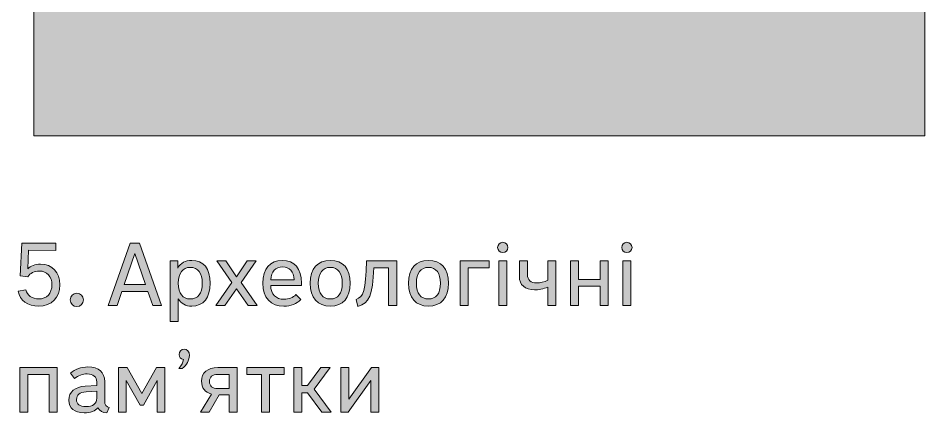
# Model space of a CAD drawing. Header units: millimetres. Extents: x -1334 to 1514, y -1037 to 10.
# Drawn here: x -748.1 to -646.3, y -121 to -76.8 of the extents above; entities that cross this region are included whole.
import ezdxf

# ---------------------------------------------------------------- set-up
doc = ezdxf.new("R2010")
doc.units = ezdxf.units.MM
doc.header["$MEASUREMENT"] = 0
doc.layers.add('bg', color=7, linetype='Continuous', lineweight=0)
doc.layers.add('icons', color=7, linetype='Continuous', lineweight=0)

# ---------------------------------------------------------------- blocks, each defined once
blk = doc.blocks.new('Block_38')
at = {"layer": 'icons', "true_color": 0x231f20, "transparency": 33554687}
h = blk.add_hatch(color=250, dxfattribs=at)
h.dxf.hatch_style = 2
edge = h.paths.add_edge_path()
edge.add_spline(control_points=[(-747.81, -105.69), (-747.81, -105.69), (-747.64, -102.03), (-747.64, -102.03), (-747.64, -102.03), (-743.81, -102.03), (-743.81, -102.03), (-743.81, -102.03), (-743.81, -102.83), (-743.81, -102.83), (-743.81, -102.83), (-746.89, -102.82), (-746.89, -102.82), (-746.89, -102.82), (-746.97, -104.89), (-746.97, -104.89), (-746.7, -104.58), (-746.13, -104.38), (-745.53, -104.38), (-744.21, -104.38), (-743.37, -105.29), (-743.37, -106.68), (-743.37, -108.13), (-744.3, -109.09), (-745.76, -109.09), (-746.96, -109.09), (-747.86, -108.44), (-748.05, -107.42), (-748.05, -107.42), (-747.19, -107.26), (-747.19, -107.26), (-747.06, -107.88), (-746.46, -108.28), (-745.74, -108.28), (-744.83, -108.28), (-744.26, -107.65), (-744.26, -106.69), (-744.26, -105.75), (-744.82, -105.15), (-745.68, -105.15), (-746.23, -105.15), (-746.73, -105.39), (-746.96, -105.78), (-746.96, -105.78), (-747.81, -105.69), (-747.81, -105.69)], knot_values=[0, 0, 0, 0, 1, 1, 1, 2, 2, 2, 3, 3, 3, 4, 4, 4, 5, 5, 5, 6, 6, 6, 7, 7, 7, 8, 8, 8, 9, 9, 9, 10, 10, 10, 11, 11, 11, 12, 12, 12, 13, 13, 13, 14, 14, 14, 15, 15, 15, 15], degree=3, periodic=0)
h = blk.add_hatch(color=250, dxfattribs=at)
h.dxf.hatch_style = 2
edge = h.paths.add_edge_path()
edge.add_spline(control_points=[(-733.77, -106.65), (-733.77, -106.65), (-734.96, -103.18), (-734.96, -103.18), (-734.96, -103.18), (-736.14, -106.65), (-736.14, -106.65), (-736.14, -106.65), (-733.77, -106.65), (-733.77, -106.65)], knot_values=[0, 0, 0, 0, 1, 1, 1, 2, 2, 2, 3, 3, 3, 3], degree=3, periodic=0)
edge = h.paths.add_edge_path()
edge.add_spline(control_points=[(-733.49, -107.44), (-733.49, -107.44), (-736.42, -107.44), (-736.42, -107.44), (-736.42, -107.44), (-736.95, -109.01), (-736.95, -109.01), (-736.95, -109.01), (-737.96, -109.01), (-737.96, -109.01), (-737.96, -109.01), (-735.48, -102.03), (-735.48, -102.03), (-735.48, -102.03), (-734.43, -102.03), (-734.43, -102.03), (-734.43, -102.03), (-731.96, -109.01), (-731.96, -109.01), (-731.96, -109.01), (-732.95, -109.01), (-732.95, -109.01), (-732.95, -109.01), (-733.49, -107.44), (-733.49, -107.44)], knot_values=[0, 0, 0, 0, 1, 1, 1, 2, 2, 2, 3, 3, 3, 4, 4, 4, 5, 5, 5, 6, 6, 6, 7, 7, 7, 8, 8, 8, 8], degree=3, periodic=0)
h = blk.add_hatch(color=250, dxfattribs=at)
h.dxf.hatch_style = 2
edge = h.paths.add_edge_path()
edge.add_spline(control_points=[(-693.21, -109.01), (-693.21, -109.01), (-694.11, -109.01), (-694.11, -109.01), (-694.11, -109.01), (-694.11, -104.02), (-694.11, -104.02), (-694.11, -104.02), (-693.21, -104.02), (-693.21, -104.02), (-693.21, -104.02), (-693.21, -109.01), (-693.21, -109.01)], knot_values=[0, 0, 0, 0, 1, 1, 1, 2, 2, 2, 3, 3, 3, 4, 4, 4, 4], degree=3, periodic=0)
edge = h.paths.add_edge_path()
edge.add_spline(control_points=[(-693.66, -101.93), (-693.33, -101.93), (-693.09, -102.17), (-693.09, -102.5), (-693.09, -102.83), (-693.33, -103.08), (-693.66, -103.08), (-693.99, -103.08), (-694.24, -102.83), (-694.24, -102.5), (-694.24, -102.17), (-693.99, -101.93), (-693.66, -101.93)], knot_values=[0, 0, 0, 0, 1, 1, 1, 2, 2, 2, 3, 3, 3, 4, 4, 4, 4], degree=3, periodic=0)
h = blk.add_hatch(color=250, dxfattribs=at)
h.dxf.hatch_style = 2
edge = h.paths.add_edge_path()
edge.add_spline(control_points=[(-679.28, -109.01), (-679.28, -109.01), (-680.18, -109.01), (-680.18, -109.01), (-680.18, -109.01), (-680.18, -104.02), (-680.18, -104.02), (-680.18, -104.02), (-679.28, -104.02), (-679.28, -104.02), (-679.28, -104.02), (-679.28, -109.01), (-679.28, -109.01)], knot_values=[0, 0, 0, 0, 1, 1, 1, 2, 2, 2, 3, 3, 3, 4, 4, 4, 4], degree=3, periodic=0)
edge = h.paths.add_edge_path()
edge.add_spline(control_points=[(-679.73, -101.93), (-679.4, -101.93), (-679.16, -102.17), (-679.16, -102.5), (-679.16, -102.83), (-679.4, -103.08), (-679.73, -103.08), (-680.06, -103.08), (-680.31, -102.83), (-680.31, -102.5), (-680.31, -102.17), (-680.06, -101.93), (-679.73, -101.93)], knot_values=[0, 0, 0, 0, 1, 1, 1, 2, 2, 2, 3, 3, 3, 4, 4, 4, 4], degree=3, periodic=0)
h = blk.add_hatch(color=250, dxfattribs=at)
h.dxf.hatch_style = 2
edge = h.paths.add_edge_path()
edge.add_spline(control_points=[(-728.74, -104.74), (-729.61, -104.74), (-730.08, -105.36), (-730.08, -106.52), (-730.08, -107.66), (-729.61, -108.28), (-728.74, -108.28), (-727.87, -108.28), (-727.39, -107.66), (-727.39, -106.52), (-727.39, -105.37), (-727.87, -104.74), (-728.74, -104.74)], knot_values=[0, 0, 0, 0, 1, 1, 1, 2, 2, 2, 3, 3, 3, 4, 4, 4, 4], degree=3, periodic=0)
edge = h.paths.add_edge_path()
edge.add_spline(control_points=[(-728.56, -103.95), (-727.25, -103.95), (-726.5, -104.88), (-726.5, -106.52), (-726.5, -108.15), (-727.24, -109.09), (-728.56, -109.09), (-729.26, -109.09), (-729.78, -108.8), (-730.08, -108.26), (-730.08, -108.26), (-730.08, -110.8), (-730.08, -110.8), (-730.08, -110.8), (-730.98, -110.8), (-730.98, -110.8), (-730.98, -110.8), (-730.98, -104.02), (-730.98, -104.02), (-730.98, -104.02), (-730.13, -104.02), (-730.13, -104.02), (-730.13, -104.02), (-730.13, -104.82), (-730.13, -104.82), (-729.83, -104.25), (-729.29, -103.95), (-728.56, -103.95)], knot_values=[0, 0, 0, 0, 1, 1, 1, 2, 2, 2, 3, 3, 3, 4, 4, 4, 5, 5, 5, 6, 6, 6, 7, 7, 7, 8, 8, 8, 9, 9, 9, 9], degree=3, periodic=0)
h = blk.add_hatch(color=250, dxfattribs=at)
h.dxf.hatch_style = 2
edge = h.paths.add_edge_path()
edge.add_spline(control_points=[(-724.85, -109.01), (-724.85, -109.01), (-725.87, -109.01), (-725.87, -109.01), (-725.87, -109.01), (-724.07, -106.45), (-724.07, -106.45), (-724.07, -106.45), (-725.77, -104.02), (-725.77, -104.02), (-725.77, -104.02), (-724.74, -104.02), (-724.74, -104.02), (-724.74, -104.02), (-723.55, -105.79), (-723.55, -105.79), (-723.55, -105.79), (-722.35, -104.02), (-722.35, -104.02), (-722.35, -104.02), (-721.33, -104.02), (-721.33, -104.02), (-721.33, -104.02), (-723.02, -106.45), (-723.02, -106.45), (-723.02, -106.45), (-721.22, -109.01), (-721.22, -109.01), (-721.22, -109.01), (-722.24, -109.01), (-722.24, -109.01), (-722.24, -109.01), (-723.55, -107.13), (-723.55, -107.13), (-723.55, -107.13), (-724.85, -109.01), (-724.85, -109.01)], knot_values=[0, 0, 0, 0, 1, 1, 1, 2, 2, 2, 3, 3, 3, 4, 4, 4, 5, 5, 5, 6, 6, 6, 7, 7, 7, 8, 8, 8, 9, 9, 9, 10, 10, 10, 11, 11, 11, 12, 12, 12, 12], degree=3, periodic=0)
h = blk.add_hatch(color=250, dxfattribs=at)
h.dxf.hatch_style = 2
edge = h.paths.add_edge_path()
edge.add_spline(control_points=[(-719.71, -106.13), (-719.71, -106.13), (-717.09, -106.13), (-717.09, -106.13), (-717.13, -105.21), (-717.6, -104.69), (-718.38, -104.69), (-719.16, -104.69), (-719.65, -105.21), (-719.71, -106.13)], knot_values=[0, 0, 0, 0, 1, 1, 1, 2, 2, 2, 3, 3, 3, 3], degree=3, periodic=0)
edge = h.paths.add_edge_path()
edge.add_spline(control_points=[(-720.6, -106.5), (-720.6, -104.9), (-719.78, -103.95), (-718.41, -103.95), (-717.03, -103.95), (-716.26, -104.87), (-716.26, -106.49), (-716.26, -106.49), (-716.26, -106.77), (-716.26, -106.77), (-716.26, -106.77), (-719.71, -106.77), (-719.71, -106.77), (-719.69, -107.76), (-719.12, -108.31), (-718.19, -108.31), (-717.68, -108.31), (-717.22, -108.14), (-716.87, -107.79), (-716.87, -107.79), (-716.34, -108.35), (-716.34, -108.35), (-716.83, -108.82), (-717.42, -109.09), (-718.22, -109.09), (-719.72, -109.09), (-720.6, -108.16), (-720.6, -106.5)], knot_values=[0, 0, 0, 0, 1, 1, 1, 2, 2, 2, 3, 3, 3, 4, 4, 4, 5, 5, 5, 6, 6, 6, 7, 7, 7, 8, 8, 8, 9, 9, 9, 9], degree=3, periodic=0)
h = blk.add_hatch(color=250, dxfattribs=at)
h.dxf.hatch_style = 2
edge = h.paths.add_edge_path()
edge.add_spline(control_points=[(-713.02, -108.28), (-712.16, -108.28), (-711.68, -107.66), (-711.68, -106.52), (-711.68, -105.36), (-712.16, -104.74), (-713.02, -104.74), (-713.89, -104.74), (-714.37, -105.36), (-714.37, -106.52), (-714.37, -107.66), (-713.89, -108.28), (-713.02, -108.28)], knot_values=[0, 0, 0, 0, 1, 1, 1, 2, 2, 2, 3, 3, 3, 4, 4, 4, 4], degree=3, periodic=0)
edge = h.paths.add_edge_path()
edge.add_spline(control_points=[(-713.02, -109.09), (-714.45, -109.09), (-715.27, -108.15), (-715.27, -106.52), (-715.27, -104.88), (-714.45, -103.95), (-713.02, -103.95), (-711.6, -103.95), (-710.78, -104.88), (-710.78, -106.52), (-710.78, -108.15), (-711.6, -109.09), (-713.02, -109.09)], knot_values=[0, 0, 0, 0, 1, 1, 1, 2, 2, 2, 3, 3, 3, 4, 4, 4, 4], degree=3, periodic=0)
h = blk.add_hatch(color=250, dxfattribs=at)
h.dxf.hatch_style = 2
edge = h.paths.add_edge_path()
edge.add_spline(control_points=[(-710.13, -108.33), (-709.28, -108.07), (-709.08, -107.37), (-708.94, -104.02), (-708.94, -104.02), (-705.57, -104.02), (-705.57, -104.02), (-705.57, -104.02), (-705.57, -109.01), (-705.57, -109.01), (-705.57, -109.01), (-706.47, -109.01), (-706.47, -109.01), (-706.47, -109.01), (-706.47, -104.79), (-706.47, -104.79), (-706.47, -104.79), (-708.13, -104.79), (-708.13, -104.79), (-708.26, -107.88), (-708.64, -108.77), (-709.93, -109.11), (-709.93, -109.11), (-710.13, -108.33), (-710.13, -108.33)], knot_values=[0, 0, 0, 0, 1, 1, 1, 2, 2, 2, 3, 3, 3, 4, 4, 4, 5, 5, 5, 6, 6, 6, 7, 7, 7, 8, 8, 8, 8], degree=3, periodic=0)
h = blk.add_hatch(color=250, dxfattribs=at)
h.dxf.hatch_style = 2
edge = h.paths.add_edge_path()
edge.add_spline(control_points=[(-702, -108.28), (-701.14, -108.28), (-700.66, -107.66), (-700.66, -106.52), (-700.66, -105.36), (-701.14, -104.74), (-702, -104.74), (-702.87, -104.74), (-703.35, -105.36), (-703.35, -106.52), (-703.35, -107.66), (-702.87, -108.28), (-702, -108.28)], knot_values=[0, 0, 0, 0, 1, 1, 1, 2, 2, 2, 3, 3, 3, 4, 4, 4, 4], degree=3, periodic=0)
edge = h.paths.add_edge_path()
edge.add_spline(control_points=[(-702, -109.09), (-703.43, -109.09), (-704.24, -108.15), (-704.24, -106.52), (-704.24, -104.88), (-703.43, -103.95), (-702, -103.95), (-700.58, -103.95), (-699.76, -104.88), (-699.76, -106.52), (-699.76, -108.15), (-700.58, -109.09), (-702, -109.09)], knot_values=[0, 0, 0, 0, 1, 1, 1, 2, 2, 2, 3, 3, 3, 4, 4, 4, 4], degree=3, periodic=0)
h = blk.add_hatch(color=250, dxfattribs=at)
h.dxf.hatch_style = 2
edge = h.paths.add_edge_path()
edge.add_spline(control_points=[(-698.44, -104.02), (-698.44, -104.02), (-695.19, -104.02), (-695.19, -104.02), (-695.19, -104.02), (-695.19, -104.79), (-695.19, -104.79), (-695.19, -104.79), (-697.54, -104.79), (-697.54, -104.79), (-697.54, -104.79), (-697.54, -109.01), (-697.54, -109.01), (-697.54, -109.01), (-698.44, -109.01), (-698.44, -109.01), (-698.44, -109.01), (-698.44, -104.02), (-698.44, -104.02)], knot_values=[0, 0, 0, 0, 1, 1, 1, 2, 2, 2, 3, 3, 3, 4, 4, 4, 5, 5, 5, 6, 6, 6, 6], degree=3, periodic=0)
h = blk.add_hatch(color=250, dxfattribs=at)
h.dxf.hatch_style = 2
edge = h.paths.add_edge_path()
edge.add_spline(control_points=[(-688.61, -104.02), (-688.61, -104.02), (-687.71, -104.02), (-687.71, -104.02), (-687.71, -104.02), (-687.71, -109.01), (-687.71, -109.01), (-687.71, -109.01), (-688.61, -109.01), (-688.61, -109.01), (-688.61, -109.01), (-688.61, -106.95), (-688.61, -106.95), (-689.11, -107.15), (-689.66, -107.26), (-690.1, -107.26), (-691.18, -107.26), (-691.8, -106.7), (-691.8, -105.74), (-691.8, -105.74), (-691.8, -104.02), (-691.8, -104.02), (-691.8, -104.02), (-690.9, -104.02), (-690.9, -104.02), (-690.9, -104.02), (-690.9, -105.54), (-690.9, -105.54), (-690.9, -106.15), (-690.52, -106.48), (-689.85, -106.48), (-689.46, -106.48), (-689.01, -106.37), (-688.61, -106.17), (-688.61, -106.17), (-688.61, -104.02), (-688.61, -104.02)], knot_values=[0, 0, 0, 0, 1, 1, 1, 2, 2, 2, 3, 3, 3, 4, 4, 4, 5, 5, 5, 6, 6, 6, 7, 7, 7, 8, 8, 8, 9, 9, 9, 10, 10, 10, 11, 11, 11, 12, 12, 12, 12], degree=3, periodic=0)
h = blk.add_hatch(color=250, dxfattribs=at)
h.dxf.hatch_style = 2
edge = h.paths.add_edge_path()
edge.add_spline(control_points=[(-685.16, -109.01), (-685.16, -109.01), (-686.06, -109.01), (-686.06, -109.01), (-686.06, -109.01), (-686.06, -104.02), (-686.06, -104.02), (-686.06, -104.02), (-685.16, -104.02), (-685.16, -104.02), (-685.16, -104.02), (-685.16, -106.1), (-685.16, -106.1), (-685.16, -106.1), (-682.72, -106.1), (-682.72, -106.1), (-682.72, -106.1), (-682.72, -104.02), (-682.72, -104.02), (-682.72, -104.02), (-681.82, -104.02), (-681.82, -104.02), (-681.82, -104.02), (-681.82, -109.01), (-681.82, -109.01), (-681.82, -109.01), (-682.72, -109.01), (-682.72, -109.01), (-682.72, -109.01), (-682.72, -106.86), (-682.72, -106.86), (-682.72, -106.86), (-685.16, -106.86), (-685.16, -106.86), (-685.16, -106.86), (-685.16, -109.01), (-685.16, -109.01)], knot_values=[0, 0, 0, 0, 1, 1, 1, 2, 2, 2, 3, 3, 3, 4, 4, 4, 5, 5, 5, 6, 6, 6, 7, 7, 7, 8, 8, 8, 9, 9, 9, 10, 10, 10, 11, 11, 11, 12, 12, 12, 12], degree=3, periodic=0)
h = blk.add_hatch(color=250, dxfattribs=at)
h.dxf.hatch_style = 2
edge = h.paths.add_edge_path()
edge.add_spline(control_points=[(-741.46, -107.64), (-741.04, -107.64), (-740.73, -107.95), (-740.73, -108.38), (-740.73, -108.81), (-741.04, -109.13), (-741.46, -109.13), (-741.9, -109.13), (-742.2, -108.81), (-742.2, -108.38), (-742.2, -107.95), (-741.9, -107.64), (-741.46, -107.64)], knot_values=[0, 0, 0, 0, 1, 1, 1, 2, 2, 2, 3, 3, 3, 4, 4, 4, 4], degree=3, periodic=0)
h = blk.add_hatch(color=250, dxfattribs=at)
h.dxf.hatch_style = 2
edge = h.paths.add_edge_path()
edge.add_spline(control_points=[(-729.42, -113.91), (-729.07, -113.91), (-728.83, -114.16), (-728.83, -114.61), (-728.83, -115.12), (-729.13, -115.7), (-729.63, -116.07), (-729.63, -116.07), (-730, -116.07), (-730, -116.07), (-729.67, -115.65), (-729.54, -115.41), (-729.51, -115.07), (-729.81, -115.03), (-729.99, -114.81), (-729.99, -114.5), (-729.99, -114.16), (-729.76, -113.91), (-729.42, -113.91)], knot_values=[0, 0, 0, 0, 1, 1, 1, 2, 2, 2, 3, 3, 3, 4, 4, 4, 5, 5, 5, 6, 6, 6, 6], degree=3, periodic=0)
h = blk.add_hatch(color=250, dxfattribs=at)
h.dxf.hatch_style = 2
edge = h.paths.add_edge_path()
edge.add_spline(control_points=[(-747.85, -120.96), (-747.85, -120.96), (-747.85, -115.98), (-747.85, -115.98), (-747.85, -115.98), (-743.67, -115.98), (-743.67, -115.98), (-743.67, -115.98), (-743.67, -120.96), (-743.67, -120.96), (-743.67, -120.96), (-744.56, -120.96), (-744.56, -120.96), (-744.56, -120.96), (-744.56, -116.75), (-744.56, -116.75), (-744.56, -116.75), (-746.96, -116.75), (-746.96, -116.75), (-746.96, -116.75), (-746.96, -120.96), (-746.96, -120.96), (-746.96, -120.96), (-747.85, -120.96), (-747.85, -120.96)], knot_values=[0, 0, 0, 0, 1, 1, 1, 2, 2, 2, 3, 3, 3, 4, 4, 4, 5, 5, 5, 6, 6, 6, 7, 7, 7, 8, 8, 8, 8], degree=3, periodic=0)
h = blk.add_hatch(color=250, dxfattribs=at)
h.dxf.hatch_style = 2
edge = h.paths.add_edge_path()
edge.add_spline(control_points=[(-740.43, -118.69), (-741.12, -118.72), (-741.5, -119.04), (-741.5, -119.55), (-741.5, -120.06), (-741.14, -120.34), (-740.43, -120.34), (-739.67, -120.34), (-739.23, -120.01), (-739.23, -119.4), (-739.23, -119.4), (-739.23, -118.63), (-739.23, -118.63), (-739.23, -118.63), (-740.43, -118.69), (-740.43, -118.69)], knot_values=[0, 0, 0, 0, 1, 1, 1, 2, 2, 2, 3, 3, 3, 4, 4, 4, 5, 5, 5, 5], degree=3, periodic=0)
edge = h.paths.add_edge_path()
edge.add_spline(control_points=[(-742.18, -116.59), (-741.64, -116.14), (-741, -115.9), (-740.22, -115.9), (-738.99, -115.9), (-738.34, -116.48), (-738.34, -117.55), (-738.34, -117.55), (-738.34, -119.71), (-738.34, -119.71), (-738.34, -120.12), (-738.15, -120.38), (-737.82, -120.44), (-737.82, -120.44), (-738.09, -121.03), (-738.09, -121.03), (-738.57, -121.03), (-738.92, -120.84), (-739.1, -120.48), (-739.37, -120.83), (-739.95, -121.04), (-740.64, -121.04), (-741.74, -121.04), (-742.36, -120.52), (-742.36, -119.64), (-742.36, -118.7), (-741.67, -118.12), (-740.51, -118.06), (-740.51, -118.06), (-739.23, -117.99), (-739.23, -117.99), (-739.23, -117.99), (-739.23, -117.58), (-739.23, -117.58), (-739.23, -117.01), (-739.61, -116.68), (-740.3, -116.68), (-740.83, -116.68), (-741.32, -116.86), (-741.71, -117.2), (-741.71, -117.2), (-742.18, -116.59), (-742.18, -116.59)], knot_values=[0, 0, 0, 0, 1, 1, 1, 2, 2, 2, 3, 3, 3, 4, 4, 4, 5, 5, 5, 6, 6, 6, 7, 7, 7, 8, 8, 8, 9, 9, 9, 10, 10, 10, 11, 11, 11, 12, 12, 12, 13, 13, 13, 14, 14, 14, 14], degree=3, periodic=0)
h = blk.add_hatch(color=250, dxfattribs=at)
h.dxf.hatch_style = 2
edge = h.paths.add_edge_path()
edge.add_spline(control_points=[(-734.37, -120.17), (-734.37, -120.17), (-735.92, -117.41), (-735.92, -117.41), (-735.92, -117.41), (-735.91, -120.96), (-735.91, -120.96), (-735.91, -120.96), (-736.77, -120.96), (-736.77, -120.96), (-736.77, -120.96), (-736.77, -115.98), (-736.77, -115.98), (-736.77, -115.98), (-735.83, -115.98), (-735.83, -115.98), (-735.83, -115.98), (-734.18, -118.89), (-734.18, -118.89), (-734.18, -118.89), (-732.53, -115.98), (-732.53, -115.98), (-732.53, -115.98), (-731.59, -115.98), (-731.59, -115.98), (-731.59, -115.98), (-731.59, -120.96), (-731.59, -120.96), (-731.59, -120.96), (-732.44, -120.96), (-732.44, -120.96), (-732.44, -120.96), (-732.44, -117.41), (-732.44, -117.41), (-732.44, -117.41), (-733.99, -120.17), (-733.99, -120.17), (-733.99, -120.17), (-734.37, -120.17), (-734.37, -120.17)], knot_values=[0, 0, 0, 0, 1, 1, 1, 2, 2, 2, 3, 3, 3, 4, 4, 4, 5, 5, 5, 6, 6, 6, 7, 7, 7, 8, 8, 8, 9, 9, 9, 10, 10, 10, 11, 11, 11, 12, 12, 12, 13, 13, 13, 13], degree=3, periodic=0)
h = blk.add_hatch(color=250, dxfattribs=at)
h.dxf.hatch_style = 2
edge = h.paths.add_edge_path()
edge.add_spline(control_points=[(-724.36, -116.73), (-724.36, -116.73), (-725.65, -116.73), (-725.65, -116.73), (-726.25, -116.73), (-726.58, -117.02), (-726.58, -117.52), (-726.58, -118.04), (-726.25, -118.32), (-725.65, -118.32), (-725.65, -118.32), (-724.36, -118.32), (-724.36, -118.32), (-724.36, -118.32), (-724.36, -116.73), (-724.36, -116.73)], knot_values=[0, 0, 0, 0, 1, 1, 1, 2, 2, 2, 3, 3, 3, 4, 4, 4, 5, 5, 5, 5], degree=3, periodic=0)
edge = h.paths.add_edge_path()
edge.add_spline(control_points=[(-726.37, -118.94), (-727.08, -118.75), (-727.47, -118.24), (-727.47, -117.5), (-727.47, -116.53), (-726.82, -115.98), (-725.65, -115.98), (-725.65, -115.98), (-723.47, -115.98), (-723.47, -115.98), (-723.47, -115.98), (-723.47, -120.96), (-723.47, -120.96), (-723.47, -120.96), (-724.36, -120.96), (-724.36, -120.96), (-724.36, -120.96), (-724.36, -119.02), (-724.36, -119.02), (-724.36, -119.02), (-725.48, -119.02), (-725.48, -119.02), (-725.48, -119.02), (-726.63, -120.96), (-726.63, -120.96), (-726.63, -120.96), (-727.6, -120.96), (-727.6, -120.96), (-727.6, -120.96), (-726.37, -118.94), (-726.37, -118.94)], knot_values=[0, 0, 0, 0, 1, 1, 1, 2, 2, 2, 3, 3, 3, 4, 4, 4, 5, 5, 5, 6, 6, 6, 7, 7, 7, 8, 8, 8, 9, 9, 9, 10, 10, 10, 10], degree=3, periodic=0)
h = blk.add_hatch(color=250, dxfattribs=at)
h.dxf.hatch_style = 2
edge = h.paths.add_edge_path()
edge.add_spline(control_points=[(-722.39, -115.98), (-722.39, -115.98), (-718.21, -115.98), (-718.21, -115.98), (-718.21, -115.98), (-718.21, -116.75), (-718.21, -116.75), (-718.21, -116.75), (-719.85, -116.75), (-719.85, -116.75), (-719.85, -116.75), (-719.85, -120.96), (-719.85, -120.96), (-719.85, -120.96), (-720.75, -120.96), (-720.75, -120.96), (-720.75, -120.96), (-720.75, -116.75), (-720.75, -116.75), (-720.75, -116.75), (-722.39, -116.75), (-722.39, -116.75), (-722.39, -116.75), (-722.39, -115.98), (-722.39, -115.98)], knot_values=[0, 0, 0, 0, 1, 1, 1, 2, 2, 2, 3, 3, 3, 4, 4, 4, 5, 5, 5, 6, 6, 6, 7, 7, 7, 8, 8, 8, 8], degree=3, periodic=0)
h = blk.add_hatch(color=250, dxfattribs=at)
h.dxf.hatch_style = 2
edge = h.paths.add_edge_path()
edge.add_spline(control_points=[(-716.23, -118.8), (-716.23, -118.8), (-716.23, -120.96), (-716.23, -120.96), (-716.23, -120.96), (-717.13, -120.96), (-717.13, -120.96), (-717.13, -120.96), (-717.13, -115.98), (-717.13, -115.98), (-717.13, -115.98), (-716.23, -115.98), (-716.23, -115.98), (-716.23, -115.98), (-716.23, -117.99), (-716.23, -117.99), (-716.23, -117.99), (-715.57, -117.99), (-715.57, -117.99), (-715.57, -117.99), (-714.1, -115.98), (-714.1, -115.98), (-714.1, -115.98), (-713.04, -115.98), (-713.04, -115.98), (-713.04, -115.98), (-714.83, -118.39), (-714.83, -118.39), (-714.83, -118.39), (-712.91, -120.96), (-712.91, -120.96), (-712.91, -120.96), (-713.96, -120.96), (-713.96, -120.96), (-713.96, -120.96), (-715.57, -118.8), (-715.57, -118.8), (-715.57, -118.8), (-716.23, -118.8), (-716.23, -118.8)], knot_values=[0, 0, 0, 0, 1, 1, 1, 2, 2, 2, 3, 3, 3, 4, 4, 4, 5, 5, 5, 6, 6, 6, 7, 7, 7, 8, 8, 8, 9, 9, 9, 10, 10, 10, 11, 11, 11, 12, 12, 12, 13, 13, 13, 13], degree=3, periodic=0)
h = blk.add_hatch(color=250, dxfattribs=at)
h.dxf.hatch_style = 2
edge = h.paths.add_edge_path()
edge.add_spline(control_points=[(-708.41, -115.98), (-708.41, -115.98), (-707.56, -115.98), (-707.56, -115.98), (-707.56, -115.98), (-707.56, -120.96), (-707.56, -120.96), (-707.56, -120.96), (-708.46, -120.96), (-708.46, -120.96), (-708.46, -120.96), (-708.46, -117.42), (-708.46, -117.42), (-708.46, -117.42), (-711, -120.96), (-711, -120.96), (-711, -120.96), (-711.85, -120.96), (-711.85, -120.96), (-711.85, -120.96), (-711.85, -115.98), (-711.85, -115.98), (-711.85, -115.98), (-710.95, -115.98), (-710.95, -115.98), (-710.95, -115.98), (-710.95, -119.52), (-710.95, -119.52), (-710.95, -119.52), (-708.41, -115.98), (-708.41, -115.98)], knot_values=[0, 0, 0, 0, 1, 1, 1, 2, 2, 2, 3, 3, 3, 4, 4, 4, 5, 5, 5, 6, 6, 6, 7, 7, 7, 8, 8, 8, 9, 9, 9, 10, 10, 10, 10], degree=3, periodic=0)
at = {"layer": 'icons'}
for points, knots in [([(-747.81, -105.69), (-747.81, -105.69), (-747.64, -102.03), (-747.64, -102.03), (-747.64, -102.03), (-743.81, -102.03), (-743.81, -102.03), (-743.81, -102.03), (-743.81, -102.83), (-743.81, -102.83), (-743.81, -102.83), (-746.89, -102.82), (-746.89, -102.82), (-746.89, -102.82), (-746.97, -104.89), (-746.97, -104.89), (-746.7, -104.58), (-746.13, -104.38), (-745.53, -104.38), (-744.21, -104.38), (-743.37, -105.29), (-743.37, -106.68), (-743.37, -108.13), (-744.3, -109.09), (-745.76, -109.09), (-746.96, -109.09), (-747.86, -108.44), (-748.05, -107.42), (-748.05, -107.42), (-747.19, -107.26), (-747.19, -107.26), (-747.06, -107.88), (-746.46, -108.28), (-745.74, -108.28), (-744.83, -108.28), (-744.26, -107.65), (-744.26, -106.69), (-744.26, -105.75), (-744.82, -105.15), (-745.68, -105.15), (-746.23, -105.15), (-746.73, -105.39), (-746.96, -105.78), (-746.96, -105.78), (-747.81, -105.69), (-747.81, -105.69)], [0, 0, 0, 0, 1, 1, 1, 2, 2, 2, 3, 3, 3, 4, 4, 4, 5, 5, 5, 6, 6, 6, 7, 7, 7, 8, 8, 8, 9, 9, 9, 10, 10, 10, 11, 11, 11, 12, 12, 12, 13, 13, 13, 14, 14, 14, 15, 15, 15, 15]), ([(-733.49, -107.44), (-733.49, -107.44), (-736.42, -107.44), (-736.42, -107.44), (-736.42, -107.44), (-736.95, -109.01), (-736.95, -109.01), (-736.95, -109.01), (-737.96, -109.01), (-737.96, -109.01), (-737.96, -109.01), (-735.48, -102.03), (-735.48, -102.03), (-735.48, -102.03), (-734.43, -102.03), (-734.43, -102.03), (-734.43, -102.03), (-731.96, -109.01), (-731.96, -109.01), (-731.96, -109.01), (-732.95, -109.01), (-732.95, -109.01), (-732.95, -109.01), (-733.49, -107.44), (-733.49, -107.44)], [0, 0, 0, 0, 1, 1, 1, 2, 2, 2, 3, 3, 3, 4, 4, 4, 5, 5, 5, 6, 6, 6, 7, 7, 7, 8, 8, 8, 8]), ([(-693.66, -101.93), (-693.33, -101.93), (-693.09, -102.17), (-693.09, -102.5), (-693.09, -102.83), (-693.33, -103.08), (-693.66, -103.08), (-693.99, -103.08), (-694.24, -102.83), (-694.24, -102.5), (-694.24, -102.17), (-693.99, -101.93), (-693.66, -101.93)], [0, 0, 0, 0, 1, 1, 1, 2, 2, 2, 3, 3, 3, 4, 4, 4, 4]), ([(-679.73, -101.93), (-679.4, -101.93), (-679.16, -102.17), (-679.16, -102.5), (-679.16, -102.83), (-679.4, -103.08), (-679.73, -103.08), (-680.06, -103.08), (-680.31, -102.83), (-680.31, -102.5), (-680.31, -102.17), (-680.06, -101.93), (-679.73, -101.93)], [0, 0, 0, 0, 1, 1, 1, 2, 2, 2, 3, 3, 3, 4, 4, 4, 4]), ([(-733.77, -106.65), (-733.77, -106.65), (-734.96, -103.18), (-734.96, -103.18), (-734.96, -103.18), (-736.14, -106.65), (-736.14, -106.65), (-736.14, -106.65), (-733.77, -106.65), (-733.77, -106.65)], [0, 0, 0, 0, 1, 1, 1, 2, 2, 2, 3, 3, 3, 3]), ([(-728.56, -103.95), (-727.25, -103.95), (-726.5, -104.88), (-726.5, -106.52), (-726.5, -108.15), (-727.24, -109.09), (-728.56, -109.09), (-729.26, -109.09), (-729.78, -108.8), (-730.08, -108.26), (-730.08, -108.26), (-730.08, -110.8), (-730.08, -110.8), (-730.08, -110.8), (-730.98, -110.8), (-730.98, -110.8), (-730.98, -110.8), (-730.98, -104.02), (-730.98, -104.02), (-730.98, -104.02), (-730.13, -104.02), (-730.13, -104.02), (-730.13, -104.02), (-730.13, -104.82), (-730.13, -104.82), (-729.83, -104.25), (-729.29, -103.95), (-728.56, -103.95)], [0, 0, 0, 0, 1, 1, 1, 2, 2, 2, 3, 3, 3, 4, 4, 4, 5, 5, 5, 6, 6, 6, 7, 7, 7, 8, 8, 8, 9, 9, 9, 9]), ([(-728.74, -104.74), (-729.61, -104.74), (-730.08, -105.36), (-730.08, -106.52), (-730.08, -107.66), (-729.61, -108.28), (-728.74, -108.28), (-727.87, -108.28), (-727.39, -107.66), (-727.39, -106.52), (-727.39, -105.37), (-727.87, -104.74), (-728.74, -104.74)], [0, 0, 0, 0, 1, 1, 1, 2, 2, 2, 3, 3, 3, 4, 4, 4, 4]), ([(-724.85, -109.01), (-724.85, -109.01), (-725.87, -109.01), (-725.87, -109.01), (-725.87, -109.01), (-724.07, -106.45), (-724.07, -106.45), (-724.07, -106.45), (-725.77, -104.02), (-725.77, -104.02), (-725.77, -104.02), (-724.74, -104.02), (-724.74, -104.02), (-724.74, -104.02), (-723.55, -105.79), (-723.55, -105.79), (-723.55, -105.79), (-722.35, -104.02), (-722.35, -104.02), (-722.35, -104.02), (-721.33, -104.02), (-721.33, -104.02), (-721.33, -104.02), (-723.02, -106.45), (-723.02, -106.45), (-723.02, -106.45), (-721.22, -109.01), (-721.22, -109.01), (-721.22, -109.01), (-722.24, -109.01), (-722.24, -109.01), (-722.24, -109.01), (-723.55, -107.13), (-723.55, -107.13), (-723.55, -107.13), (-724.85, -109.01), (-724.85, -109.01)], [0, 0, 0, 0, 1, 1, 1, 2, 2, 2, 3, 3, 3, 4, 4, 4, 5, 5, 5, 6, 6, 6, 7, 7, 7, 8, 8, 8, 9, 9, 9, 10, 10, 10, 11, 11, 11, 12, 12, 12, 12]), ([(-720.6, -106.5), (-720.6, -104.9), (-719.78, -103.95), (-718.41, -103.95), (-717.03, -103.95), (-716.26, -104.87), (-716.26, -106.49), (-716.26, -106.49), (-716.26, -106.77), (-716.26, -106.77), (-716.26, -106.77), (-719.71, -106.77), (-719.71, -106.77), (-719.69, -107.76), (-719.12, -108.31), (-718.19, -108.31), (-717.68, -108.31), (-717.22, -108.14), (-716.87, -107.79), (-716.87, -107.79), (-716.34, -108.35), (-716.34, -108.35), (-716.83, -108.82), (-717.42, -109.09), (-718.22, -109.09), (-719.72, -109.09), (-720.6, -108.16), (-720.6, -106.5)], [0, 0, 0, 0, 1, 1, 1, 2, 2, 2, 3, 3, 3, 4, 4, 4, 5, 5, 5, 6, 6, 6, 7, 7, 7, 8, 8, 8, 9, 9, 9, 9]), ([(-719.71, -106.13), (-719.71, -106.13), (-717.09, -106.13), (-717.09, -106.13), (-717.13, -105.21), (-717.6, -104.69), (-718.38, -104.69), (-719.16, -104.69), (-719.65, -105.21), (-719.71, -106.13)], [0, 0, 0, 0, 1, 1, 1, 2, 2, 2, 3, 3, 3, 3]), ([(-713.02, -109.09), (-714.45, -109.09), (-715.27, -108.15), (-715.27, -106.52), (-715.27, -104.88), (-714.45, -103.95), (-713.02, -103.95), (-711.6, -103.95), (-710.78, -104.88), (-710.78, -106.52), (-710.78, -108.15), (-711.6, -109.09), (-713.02, -109.09)], [0, 0, 0, 0, 1, 1, 1, 2, 2, 2, 3, 3, 3, 4, 4, 4, 4]), ([(-713.02, -108.28), (-712.16, -108.28), (-711.68, -107.66), (-711.68, -106.52), (-711.68, -105.36), (-712.16, -104.74), (-713.02, -104.74), (-713.89, -104.74), (-714.37, -105.36), (-714.37, -106.52), (-714.37, -107.66), (-713.89, -108.28), (-713.02, -108.28)], [0, 0, 0, 0, 1, 1, 1, 2, 2, 2, 3, 3, 3, 4, 4, 4, 4]), ([(-710.13, -108.33), (-709.28, -108.07), (-709.08, -107.37), (-708.94, -104.02), (-708.94, -104.02), (-705.57, -104.02), (-705.57, -104.02), (-705.57, -104.02), (-705.57, -109.01), (-705.57, -109.01), (-705.57, -109.01), (-706.47, -109.01), (-706.47, -109.01), (-706.47, -109.01), (-706.47, -104.79), (-706.47, -104.79), (-706.47, -104.79), (-708.13, -104.79), (-708.13, -104.79), (-708.26, -107.88), (-708.64, -108.77), (-709.93, -109.11), (-709.93, -109.11), (-710.13, -108.33), (-710.13, -108.33)], [0, 0, 0, 0, 1, 1, 1, 2, 2, 2, 3, 3, 3, 4, 4, 4, 5, 5, 5, 6, 6, 6, 7, 7, 7, 8, 8, 8, 8]), ([(-702, -109.09), (-703.43, -109.09), (-704.24, -108.15), (-704.24, -106.52), (-704.24, -104.88), (-703.43, -103.95), (-702, -103.95), (-700.58, -103.95), (-699.76, -104.88), (-699.76, -106.52), (-699.76, -108.15), (-700.58, -109.09), (-702, -109.09)], [0, 0, 0, 0, 1, 1, 1, 2, 2, 2, 3, 3, 3, 4, 4, 4, 4]), ([(-702, -108.28), (-701.14, -108.28), (-700.66, -107.66), (-700.66, -106.52), (-700.66, -105.36), (-701.14, -104.74), (-702, -104.74), (-702.87, -104.74), (-703.35, -105.36), (-703.35, -106.52), (-703.35, -107.66), (-702.87, -108.28), (-702, -108.28)], [0, 0, 0, 0, 1, 1, 1, 2, 2, 2, 3, 3, 3, 4, 4, 4, 4]), ([(-698.44, -104.02), (-698.44, -104.02), (-695.19, -104.02), (-695.19, -104.02), (-695.19, -104.02), (-695.19, -104.79), (-695.19, -104.79), (-695.19, -104.79), (-697.54, -104.79), (-697.54, -104.79), (-697.54, -104.79), (-697.54, -109.01), (-697.54, -109.01), (-697.54, -109.01), (-698.44, -109.01), (-698.44, -109.01), (-698.44, -109.01), (-698.44, -104.02), (-698.44, -104.02)], [0, 0, 0, 0, 1, 1, 1, 2, 2, 2, 3, 3, 3, 4, 4, 4, 5, 5, 5, 6, 6, 6, 6]), ([(-693.21, -109.01), (-693.21, -109.01), (-694.11, -109.01), (-694.11, -109.01), (-694.11, -109.01), (-694.11, -104.02), (-694.11, -104.02), (-694.11, -104.02), (-693.21, -104.02), (-693.21, -104.02), (-693.21, -104.02), (-693.21, -109.01), (-693.21, -109.01)], [0, 0, 0, 0, 1, 1, 1, 2, 2, 2, 3, 3, 3, 4, 4, 4, 4]), ([(-688.61, -104.02), (-688.61, -104.02), (-687.71, -104.02), (-687.71, -104.02), (-687.71, -104.02), (-687.71, -109.01), (-687.71, -109.01), (-687.71, -109.01), (-688.61, -109.01), (-688.61, -109.01), (-688.61, -109.01), (-688.61, -106.95), (-688.61, -106.95), (-689.11, -107.15), (-689.66, -107.26), (-690.1, -107.26), (-691.18, -107.26), (-691.8, -106.7), (-691.8, -105.74), (-691.8, -105.74), (-691.8, -104.02), (-691.8, -104.02), (-691.8, -104.02), (-690.9, -104.02), (-690.9, -104.02), (-690.9, -104.02), (-690.9, -105.54), (-690.9, -105.54), (-690.9, -106.15), (-690.52, -106.48), (-689.85, -106.48), (-689.46, -106.48), (-689.01, -106.37), (-688.61, -106.17), (-688.61, -106.17), (-688.61, -104.02), (-688.61, -104.02)], [0, 0, 0, 0, 1, 1, 1, 2, 2, 2, 3, 3, 3, 4, 4, 4, 5, 5, 5, 6, 6, 6, 7, 7, 7, 8, 8, 8, 9, 9, 9, 10, 10, 10, 11, 11, 11, 12, 12, 12, 12]), ([(-685.16, -109.01), (-685.16, -109.01), (-686.06, -109.01), (-686.06, -109.01), (-686.06, -109.01), (-686.06, -104.02), (-686.06, -104.02), (-686.06, -104.02), (-685.16, -104.02), (-685.16, -104.02), (-685.16, -104.02), (-685.16, -106.1), (-685.16, -106.1), (-685.16, -106.1), (-682.72, -106.1), (-682.72, -106.1), (-682.72, -106.1), (-682.72, -104.02), (-682.72, -104.02), (-682.72, -104.02), (-681.82, -104.02), (-681.82, -104.02), (-681.82, -104.02), (-681.82, -109.01), (-681.82, -109.01), (-681.82, -109.01), (-682.72, -109.01), (-682.72, -109.01), (-682.72, -109.01), (-682.72, -106.86), (-682.72, -106.86), (-682.72, -106.86), (-685.16, -106.86), (-685.16, -106.86), (-685.16, -106.86), (-685.16, -109.01), (-685.16, -109.01)], [0, 0, 0, 0, 1, 1, 1, 2, 2, 2, 3, 3, 3, 4, 4, 4, 5, 5, 5, 6, 6, 6, 7, 7, 7, 8, 8, 8, 9, 9, 9, 10, 10, 10, 11, 11, 11, 12, 12, 12, 12]), ([(-679.28, -109.01), (-679.28, -109.01), (-680.18, -109.01), (-680.18, -109.01), (-680.18, -109.01), (-680.18, -104.02), (-680.18, -104.02), (-680.18, -104.02), (-679.28, -104.02), (-679.28, -104.02), (-679.28, -104.02), (-679.28, -109.01), (-679.28, -109.01)], [0, 0, 0, 0, 1, 1, 1, 2, 2, 2, 3, 3, 3, 4, 4, 4, 4]), ([(-741.46, -107.64), (-741.04, -107.64), (-740.73, -107.95), (-740.73, -108.38), (-740.73, -108.81), (-741.04, -109.13), (-741.46, -109.13), (-741.9, -109.13), (-742.2, -108.81), (-742.2, -108.38), (-742.2, -107.95), (-741.9, -107.64), (-741.46, -107.64)], [0, 0, 0, 0, 1, 1, 1, 2, 2, 2, 3, 3, 3, 4, 4, 4, 4]), ([(-729.42, -113.91), (-729.07, -113.91), (-728.83, -114.16), (-728.83, -114.61), (-728.83, -115.12), (-729.13, -115.7), (-729.63, -116.07), (-729.63, -116.07), (-730, -116.07), (-730, -116.07), (-729.67, -115.65), (-729.54, -115.41), (-729.51, -115.07), (-729.81, -115.03), (-729.99, -114.81), (-729.99, -114.5), (-729.99, -114.16), (-729.76, -113.91), (-729.42, -113.91)], [0, 0, 0, 0, 1, 1, 1, 2, 2, 2, 3, 3, 3, 4, 4, 4, 5, 5, 5, 6, 6, 6, 6]), ([(-747.85, -120.96), (-747.85, -120.96), (-747.85, -115.98), (-747.85, -115.98), (-747.85, -115.98), (-743.67, -115.98), (-743.67, -115.98), (-743.67, -115.98), (-743.67, -120.96), (-743.67, -120.96), (-743.67, -120.96), (-744.56, -120.96), (-744.56, -120.96), (-744.56, -120.96), (-744.56, -116.75), (-744.56, -116.75), (-744.56, -116.75), (-746.96, -116.75), (-746.96, -116.75), (-746.96, -116.75), (-746.96, -120.96), (-746.96, -120.96), (-746.96, -120.96), (-747.85, -120.96), (-747.85, -120.96)], [0, 0, 0, 0, 1, 1, 1, 2, 2, 2, 3, 3, 3, 4, 4, 4, 5, 5, 5, 6, 6, 6, 7, 7, 7, 8, 8, 8, 8]), ([(-742.18, -116.59), (-741.64, -116.14), (-741, -115.9), (-740.22, -115.9), (-738.99, -115.9), (-738.34, -116.48), (-738.34, -117.55), (-738.34, -117.55), (-738.34, -119.71), (-738.34, -119.71), (-738.34, -120.12), (-738.15, -120.38), (-737.82, -120.44), (-737.82, -120.44), (-738.09, -121.03), (-738.09, -121.03), (-738.57, -121.03), (-738.92, -120.84), (-739.1, -120.48), (-739.37, -120.83), (-739.95, -121.04), (-740.64, -121.04), (-741.74, -121.04), (-742.36, -120.52), (-742.36, -119.64), (-742.36, -118.7), (-741.67, -118.12), (-740.51, -118.06), (-740.51, -118.06), (-739.23, -117.99), (-739.23, -117.99), (-739.23, -117.99), (-739.23, -117.58), (-739.23, -117.58), (-739.23, -117.01), (-739.61, -116.68), (-740.3, -116.68), (-740.83, -116.68), (-741.32, -116.86), (-741.71, -117.2), (-741.71, -117.2), (-742.18, -116.59), (-742.18, -116.59)], [0, 0, 0, 0, 1, 1, 1, 2, 2, 2, 3, 3, 3, 4, 4, 4, 5, 5, 5, 6, 6, 6, 7, 7, 7, 8, 8, 8, 9, 9, 9, 10, 10, 10, 11, 11, 11, 12, 12, 12, 13, 13, 13, 14, 14, 14, 14]), ([(-734.37, -120.17), (-734.37, -120.17), (-735.92, -117.41), (-735.92, -117.41), (-735.92, -117.41), (-735.91, -120.96), (-735.91, -120.96), (-735.91, -120.96), (-736.77, -120.96), (-736.77, -120.96), (-736.77, -120.96), (-736.77, -115.98), (-736.77, -115.98), (-736.77, -115.98), (-735.83, -115.98), (-735.83, -115.98), (-735.83, -115.98), (-734.18, -118.89), (-734.18, -118.89), (-734.18, -118.89), (-732.53, -115.98), (-732.53, -115.98), (-732.53, -115.98), (-731.59, -115.98), (-731.59, -115.98), (-731.59, -115.98), (-731.59, -120.96), (-731.59, -120.96), (-731.59, -120.96), (-732.44, -120.96), (-732.44, -120.96), (-732.44, -120.96), (-732.44, -117.41), (-732.44, -117.41), (-732.44, -117.41), (-733.99, -120.17), (-733.99, -120.17), (-733.99, -120.17), (-734.37, -120.17), (-734.37, -120.17)], [0, 0, 0, 0, 1, 1, 1, 2, 2, 2, 3, 3, 3, 4, 4, 4, 5, 5, 5, 6, 6, 6, 7, 7, 7, 8, 8, 8, 9, 9, 9, 10, 10, 10, 11, 11, 11, 12, 12, 12, 13, 13, 13, 13]), ([(-726.37, -118.94), (-727.08, -118.75), (-727.47, -118.24), (-727.47, -117.5), (-727.47, -116.53), (-726.82, -115.98), (-725.65, -115.98), (-725.65, -115.98), (-723.47, -115.98), (-723.47, -115.98), (-723.47, -115.98), (-723.47, -120.96), (-723.47, -120.96), (-723.47, -120.96), (-724.36, -120.96), (-724.36, -120.96), (-724.36, -120.96), (-724.36, -119.02), (-724.36, -119.02), (-724.36, -119.02), (-725.48, -119.02), (-725.48, -119.02), (-725.48, -119.02), (-726.63, -120.96), (-726.63, -120.96), (-726.63, -120.96), (-727.6, -120.96), (-727.6, -120.96), (-727.6, -120.96), (-726.37, -118.94), (-726.37, -118.94)], [0, 0, 0, 0, 1, 1, 1, 2, 2, 2, 3, 3, 3, 4, 4, 4, 5, 5, 5, 6, 6, 6, 7, 7, 7, 8, 8, 8, 9, 9, 9, 10, 10, 10, 10]), ([(-722.39, -115.98), (-722.39, -115.98), (-718.21, -115.98), (-718.21, -115.98), (-718.21, -115.98), (-718.21, -116.75), (-718.21, -116.75), (-718.21, -116.75), (-719.85, -116.75), (-719.85, -116.75), (-719.85, -116.75), (-719.85, -120.96), (-719.85, -120.96), (-719.85, -120.96), (-720.75, -120.96), (-720.75, -120.96), (-720.75, -120.96), (-720.75, -116.75), (-720.75, -116.75), (-720.75, -116.75), (-722.39, -116.75), (-722.39, -116.75), (-722.39, -116.75), (-722.39, -115.98), (-722.39, -115.98)], [0, 0, 0, 0, 1, 1, 1, 2, 2, 2, 3, 3, 3, 4, 4, 4, 5, 5, 5, 6, 6, 6, 7, 7, 7, 8, 8, 8, 8]), ([(-716.23, -118.8), (-716.23, -118.8), (-716.23, -120.96), (-716.23, -120.96), (-716.23, -120.96), (-717.13, -120.96), (-717.13, -120.96), (-717.13, -120.96), (-717.13, -115.98), (-717.13, -115.98), (-717.13, -115.98), (-716.23, -115.98), (-716.23, -115.98), (-716.23, -115.98), (-716.23, -117.99), (-716.23, -117.99), (-716.23, -117.99), (-715.57, -117.99), (-715.57, -117.99), (-715.57, -117.99), (-714.1, -115.98), (-714.1, -115.98), (-714.1, -115.98), (-713.04, -115.98), (-713.04, -115.98), (-713.04, -115.98), (-714.83, -118.39), (-714.83, -118.39), (-714.83, -118.39), (-712.91, -120.96), (-712.91, -120.96), (-712.91, -120.96), (-713.96, -120.96), (-713.96, -120.96), (-713.96, -120.96), (-715.57, -118.8), (-715.57, -118.8), (-715.57, -118.8), (-716.23, -118.8), (-716.23, -118.8)], [0, 0, 0, 0, 1, 1, 1, 2, 2, 2, 3, 3, 3, 4, 4, 4, 5, 5, 5, 6, 6, 6, 7, 7, 7, 8, 8, 8, 9, 9, 9, 10, 10, 10, 11, 11, 11, 12, 12, 12, 13, 13, 13, 13]), ([(-708.41, -115.98), (-708.41, -115.98), (-707.56, -115.98), (-707.56, -115.98), (-707.56, -115.98), (-707.56, -120.96), (-707.56, -120.96), (-707.56, -120.96), (-708.46, -120.96), (-708.46, -120.96), (-708.46, -120.96), (-708.46, -117.42), (-708.46, -117.42), (-708.46, -117.42), (-711, -120.96), (-711, -120.96), (-711, -120.96), (-711.85, -120.96), (-711.85, -120.96), (-711.85, -120.96), (-711.85, -115.98), (-711.85, -115.98), (-711.85, -115.98), (-710.95, -115.98), (-710.95, -115.98), (-710.95, -115.98), (-710.95, -119.52), (-710.95, -119.52), (-710.95, -119.52), (-708.41, -115.98), (-708.41, -115.98)], [0, 0, 0, 0, 1, 1, 1, 2, 2, 2, 3, 3, 3, 4, 4, 4, 5, 5, 5, 6, 6, 6, 7, 7, 7, 8, 8, 8, 9, 9, 9, 10, 10, 10, 10]), ([(-724.36, -116.73), (-724.36, -116.73), (-725.65, -116.73), (-725.65, -116.73), (-726.25, -116.73), (-726.58, -117.02), (-726.58, -117.52), (-726.58, -118.04), (-726.25, -118.32), (-725.65, -118.32), (-725.65, -118.32), (-724.36, -118.32), (-724.36, -118.32), (-724.36, -118.32), (-724.36, -116.73), (-724.36, -116.73)], [0, 0, 0, 0, 1, 1, 1, 2, 2, 2, 3, 3, 3, 4, 4, 4, 5, 5, 5, 5]), ([(-740.43, -118.69), (-741.12, -118.72), (-741.5, -119.04), (-741.5, -119.55), (-741.5, -120.06), (-741.14, -120.34), (-740.43, -120.34), (-739.67, -120.34), (-739.23, -120.01), (-739.23, -119.4), (-739.23, -119.4), (-739.23, -118.63), (-739.23, -118.63), (-739.23, -118.63), (-740.43, -118.69), (-740.43, -118.69)], [0, 0, 0, 0, 1, 1, 1, 2, 2, 2, 3, 3, 3, 4, 4, 4, 5, 5, 5, 5])]:
    blk.add_open_spline(points, degree=3, knots=knots, dxfattribs=at)

msp = doc.modelspace()

# ---------------------------------------------------------------- hatches: boundary and pattern name
at = {"layer": 'bg', "true_color": 0x592d2c, "transparency": 33554687}
h = msp.add_hatch(color=29, dxfattribs=at)
h.dxf.hatch_style = 2
h.paths.add_polyline_path([(-646.3, -90), (-746.3, -90), (-746.3, 10), (-646.3, 10)])

# ---------------------------------------------------------------- linework, layer by layer
at = {"layer": 'bg'}
msp.add_lwpolyline([(-646.3, -90), (-746.3, -90), (-746.3, 10), (-646.3, 10)], close=True, dxfattribs=at)

# ---------------------------------------------------------------- block references
at = {"layer": 'icons'}
msp.add_blockref('Block_38', (0, 0), dxfattribs=at)

doc.saveas('drawing.dxf')
